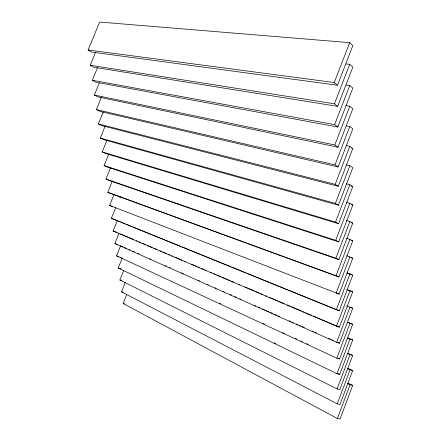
<?xml version="1.0" encoding="UTF-8"?>
<svg xmlns="http://www.w3.org/2000/svg" width="441" height="441" viewBox="0 0 441 441"><rect width="100%" height="100%" fill="white"/><g stroke="black" fill="none" stroke-linecap="round" stroke-linejoin="round"><path stroke-width="0.66" d="M337.387 418.531L350.077 384.784L352.684 385.384L340.072 418.95L337.387 418.531L123.127 303.469L126.677 294.571M120.63 245.698L116.556 255.857L336.819 358.169L339.609 358.946L352.712 324.262L348.004 322.299M122.278 257.919L118.232 268.012L336.968 373.698L350.022 339.107L347.42 337.977M336.968 373.698L339.73 374.381L352.706 339.978L348.043 337.955M337.111 388.929L350.044 354.625L352.695 355.402L339.846 389.519L337.111 388.929L119.886 280.002L123.651 270.592M337.249 403.868L350.06 369.845L352.69 370.534L339.956 404.375L337.249 403.868L121.518 291.821L125.349 282.223M349.95 273.933L352.739 275.212L339.245 310.789L336.367 309.709L349.95 273.933L346.703 272.77M349.967 290.713L352.728 291.881L339.366 327.161L336.522 326.186L349.967 290.713L346.753 289.5M336.67 342.337L349.989 307.162L352.723 308.231L339.493 343.208L336.67 342.337L114.853 243.52L118.96 233.3M336.819 358.169L350.005 323.292L347.376 322.2M108.706 154.229L104.098 165.595L107.268 167.029L338.716 241.883L352.778 205.048L349.867 203.295L346.488 202.369M349.889 221.503L352.767 223.135L338.853 259.644L335.882 258.228L349.889 221.503L346.543 220.517M349.911 239.336L352.756 240.847L338.986 277.042L336.048 275.741L349.911 239.336L346.598 238.289M349.928 256.811L336.207 292.896L339.112 294.086L352.75 258.2L346.648 255.703M103.211 111.975L98.349 123.921L101.612 125.569L338.291 186.306L352.806 148.474L349.807 146.307L346.312 145.591M349.829 165.711L352.794 167.734L338.434 205.225L335.369 203.428L349.829 165.711L346.372 164.917M349.851 184.702L352.783 186.587L338.578 223.747L335.54 222.082L349.851 184.702L346.428 183.842M338.716 241.883L335.717 240.345L349.867 203.295M349.757 106.22L352.828 108.684L337.988 147.211L334.818 144.984L349.757 106.22L346.191 105.658M349.779 126.484L352.817 128.794L338.142 166.974L335.006 164.89L349.779 126.484L346.251 125.839M338.291 186.306L335.188 184.371L349.807 146.307M337.514 85.234L352.855 45.616L349.685 42.65L99.622 22.05L88.145 49.987L91.585 52.044L337.514 85.234L334.234 82.522L88.145 49.987M349.713 64.32L352.844 67.109L337.679 106.358L334.432 103.817L349.713 64.32L346.064 63.923M349.735 85.504L352.833 88.128L337.834 127.014L334.625 124.632L349.735 85.504L346.124 85.025M334.234 82.522L349.685 42.65M336.367 309.709L111.375 218.306L115.691 207.584M119.759 197.485L120.266 196.223M336.522 326.186L113.128 231.007L117.411 220.346M338.853 259.644L109.092 180.435L105.956 179.074L110.531 167.773M338.986 277.042L107.791 192.348L112.433 180.843M112.67 206.658L109.594 205.423L114.202 193.996M338.434 205.225L103.525 139.604L100.294 138.027L105.118 126.154M338.578 223.747L105.41 153.418L102.213 151.913L106.854 140.475M337.988 147.211L97.698 96.855L94.363 95.047L99.308 82.941M338.142 166.974L99.672 111.325L96.37 109.594L101.535 96.937M337.679 106.358L93.657 67.219L90.251 65.246L95.68 51.999M337.834 127.014L95.691 82.153L92.323 80.262L97.45 67.732M90.251 65.246L334.432 103.817M92.323 80.262L334.625 124.632M351.642 148.231L352.806 148.474M94.363 95.047L334.818 144.984M96.37 109.594L335.006 164.89M351.075 186.157L352.783 186.587M98.349 123.921L335.188 184.371M123.127 303.469L124.836 303.937M351.648 204.74L352.778 205.048M100.294 138.027L335.369 203.428M121.518 291.821L123.243 292.311M351.091 222.639L352.767 223.135M102.213 151.913L335.54 222.082M119.886 280.002L121.628 280.526M351.102 240.323L352.756 240.847M118.232 268.012L121.165 268.949M104.098 165.595L335.717 240.345M350.022 339.107L352.706 339.978M116.556 255.857L118.921 256.645M351.108 257.649L352.75 258.2M105.956 179.074L335.882 258.228M114.853 243.52L117.24 244.358M347.888 273.475L349.498 274.054M350.038 274.247L352.739 275.212M350.005 323.292L352.712 324.262M107.791 192.348L336.048 275.741M113.128 231.007L116.992 232.479M347.927 290.073L352.728 291.881M111.375 218.306L117.852 220.875M109.594 205.423L339.112 294.086M346.802 305.9L352.723 308.231M118.717 221.228L120.454 221.933M121.33 222.286L122.201 222.639M123.083 222.997L124.842 223.714M125.729 224.072L131.997 226.619M132.901 226.988L148.711 233.405M149.664 233.796L152.547 234.965M153.512 235.356L180.749 246.42M181.802 246.844L188.191 249.441M189.266 249.876L230.423 266.596M231.641 267.086L245.273 272.621M246.536 273.139L259.429 278.37M259.87 278.552L261.623 279.263M262.064 279.44L287.554 289.798M288.023 289.985L303.888 296.429M304.384 296.628L308.331 298.232M308.827 298.436L315.839 301.286M316.346 301.49L339.245 310.789M120.421 233.939L133.634 239.562M136.346 240.72L137.256 241.106M139.086 241.883L140.922 242.666M142.768 243.454L145.558 244.639M147.432 245.439L152.173 247.456M154.085 248.272L156.974 249.501M159.896 250.747L161.853 251.579M162.839 251.998L166.808 253.691M168.809 254.54L169.813 254.97M171.836 255.83L172.85 256.26M174.89 257.131L176.94 258.002M177.971 258.443L180.044 259.325M181.08 259.766L182.127 260.212M184.222 261.105L185.275 261.552M191.664 264.269L197.083 266.579M198.174 267.042L199.271 267.511M201.476 268.448L203.692 269.396M204.811 269.87L205.93 270.344M210.44 272.262L211.575 272.747M213.857 273.723L216.156 274.699M217.314 275.19L218.471 275.686M219.635 276.182L220.798 276.678M221.972 277.174L226.691 279.186M227.881 279.693L230.274 280.708M231.475 281.22L233.89 282.251M238.768 284.329L239.998 284.853M244.959 286.964L247.467 288.028M248.724 288.568L253.807 290.729M255.091 291.275L257.665 292.372M258.095 292.554L258.961 292.923M260.262 293.474L262.869 294.588M265.504 295.707L266.822 296.269M269.479 297.405L270.372 297.785M270.818 297.973L272.158 298.54M272.604 298.733L273.503 299.114M274.853 299.693L277.565 300.845M278.933 301.429L281.678 302.598M282.135 302.791L284.439 303.772M287.223 304.957L290.024 306.148M291.435 306.749L292.846 307.349M293.32 307.553L295.216 308.358M295.69 308.562L301.44 311.01M302.89 311.627L304.345 312.25M305.806 312.867L308.253 313.915M308.744 314.119L309.731 314.543M310.221 314.753L311.704 315.381M313.193 316.015L314.687 316.649M315.188 316.864L317.691 317.928M318.198 318.143L339.366 327.161M121.242 246.084L122.962 246.85M124.687 247.616L126.424 248.388M129.048 249.556L129.924 249.948M132.581 251.127L134.362 251.921M137.95 253.52L138.854 253.922M149.918 258.845L150.861 259.264M165.287 265.686L166.274 266.121M169.245 267.444L170.243 267.891M181.411 272.858L183.478 273.784M198.345 280.393L199.431 280.878M207.132 284.307L208.246 284.803M215.01 287.813L216.151 288.32M223.069 291.396L224.232 291.92M230.119 294.538L231.31 295.068M234.904 296.666L236.106 297.201M239.744 298.822L240.968 299.362M254.672 305.464L255.945 306.032M258.503 307.168L259.788 307.741M262.367 308.887L264.969 310.045M266.276 310.629L267.147 311.015M267.588 311.208L268.905 311.798M270.223 312.382L271.105 312.779M271.546 312.972L272.88 313.568M274.214 314.157L276.893 315.354M278.243 315.954L279.594 316.555M289.202 320.833L290.597 321.45M291.992 322.073L293.397 322.696M296.214 323.948L297.631 324.582M299.053 325.215L300.481 325.849M301.914 326.489L304.312 327.553M312.09 331.015L313.562 331.671M315.045 332.332L316.528 332.988M328.617 338.368L330.149 339.052M331.693 339.741L333.242 340.43M337.916 342.508L339.493 343.208M348.076 353.313L352.695 355.402M347.464 353.456L350.044 354.625M120.354 257.235L121.203 257.632M219.552 303.254L220.693 303.783M263.161 323.479L264.446 324.08M282.946 332.663L284.302 333.291M295.327 338.407L296.727 339.052M300.955 341.014L302.377 341.676M306.666 343.666L308.11 344.333M338.054 358.224L339.609 358.946M348.114 368.378L352.69 370.534M347.502 368.643L350.06 369.845M274.28 342.811L275.592 343.445M338.186 373.637L339.73 374.381M348.147 383.168L352.684 385.384M347.547 383.543L350.077 384.784"/></g></svg>
